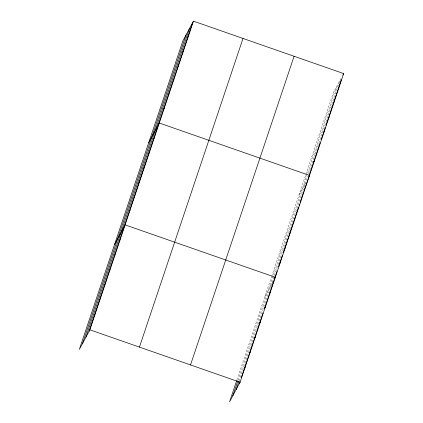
<?xml version="1.0" encoding="UTF-8"?>
<svg xmlns="http://www.w3.org/2000/svg" width="423" height="423" viewBox="0 0 423 423"><rect width="100%" height="100%" fill="white"/><g stroke="black" fill="none" stroke-linecap="round" stroke-linejoin="round"><path stroke-width="0.32" stroke-dasharray="2.12 1.59" d="M236.896 379.986L271.492 276.901M271.698 276.293L305.676 175.043M305.877 174.435L333.139 93.192L341.282 78.006M238.017 380.235L336.359 87.191M239.027 380.922L295.524 212.573M295.725 211.965L307.733 176.195M308.547 173.774L315.056 154.369M315.257 153.766L339.674 81.01M298.961 195.051L305.491 182.868M264.777 296.909L272.92 281.723"/><path stroke-width="0.63" d="M82.554 343.428L186.136 34.771M85.869 337.242L189.451 28.59M89.089 331.246L192.671 22.588M193.438 21.15L182.916 40.772L79.339 349.43L89.861 329.808L193.438 21.15L343.661 73.57L240.084 382.228L229.562 401.85L236.69 380.61M139.431 347.109L243.014 38.451M190.509 364.927L294.091 56.275M232.777 395.849L237.811 380.859M236.092 389.668L238.821 381.546M239.312 383.666L239.941 381.789M241.406 377.416L244.134 369.3M249.163 354.305L244.341 368.671L245.113 367.238M254.197 339.315L249.374 353.681L250.141 352.243M259.225 324.325L254.403 338.691L255.175 337.253M263 313.078L259.436 323.695L260.203 322.263M264.676 308.081L269.499 293.715M269.705 293.091L274.527 278.72M274.733 278.117L276.97 271.444M278.598 266.596L279.206 264.777M282.464 255.074L279.413 264.169L280.179 262.736M283.278 252.653L284.293 249.618M284.499 249.015L288.972 235.674M294.059 220.515L289.179 235.066L289.951 233.633M294.265 219.912L298.538 207.18M300.166 202.331L303.624 192.021M304.438 189.599L309.483 175.429L159.26 123.008L148.737 142.63M308.912 176.259L313.39 162.918M318.477 147.764L313.591 162.316L314.363 160.877M318.678 147.156L320.105 142.911M321.327 139.273L323.156 133.816M325.192 127.757L323.357 133.213L324.129 131.775M326.006 125.33L328.243 118.662M328.444 118.054L332.922 104.714M338.009 89.56L333.123 104.111L333.895 102.673M338.21 88.952L341.266 79.857M187.786 37.139L188.558 35.701M182.905 51.691L183.672 50.252M178.02 66.237L178.792 64.804M173.139 80.788L173.906 79.355M168.254 95.339L169.026 93.906M163.373 109.89L164.14 108.457M153.602 138.993L154.374 137.56M148.722 153.544L149.493 152.111M143.836 168.095L144.608 166.662M138.956 182.646L139.727 181.213M134.07 197.197L134.842 195.764M129.189 211.749L129.961 210.31M114.554 244.483L125.076 224.862L275.299 277.287L274.786 278.244M119.275 241.29L120.047 239.857M114.242 256.285L115.014 254.847M109.213 271.275L109.985 269.842M104.18 286.265L104.952 284.832M99.151 301.261L99.923 299.822M94.118 316.251L94.889 314.818M342.894 75.008L343.661 73.57M338.268 89.079L338.781 88.121M328.502 118.181L329.015 117.224M303.825 191.418L304.597 189.98M299.198 205.488L299.717 204.531M294.318 220.039L294.831 219.082M284.552 249.142L285.065 248.185M269.752 293.234L270.265 292.277M264.465 308.705L265.237 307.267M89.861 329.808L240.084 382.228"/></g></svg>
